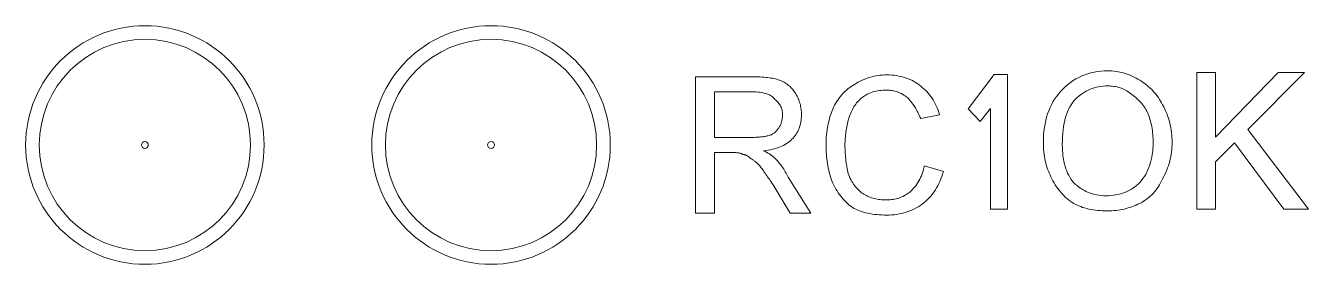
# Model space of a CAD drawing. Extents: x -194 to 239, y -574 to -265.
# Drawn here: x -103.5 to -97.55, y -316.75 to -315.65 of the extents above; entities that cross this region are included whole.
import ezdxf

# ---------------------------------------------------------------- set-up
doc = ezdxf.new("R2010")
doc.units = 0
doc.header["$LTSCALE"] = 0.5
doc.layers.get('0').update_dxf_attribs({"linetype": 'CONTINUOUS'})
doc.layers.add('TANGENT EDGES', color=7, linetype='CONTINUOUS', lineweight=0)
doc.layers.add('VISIBLE', color=7, linetype='CONTINUOUS', lineweight=0)

msp = doc.modelspace()

# ---------------------------------------------------------------- linework, layer by layer
at = {"lineweight": 5}
msp.add_line((-99.06968, -316.09093), (-99.12568, -316.03194), dxfattribs=at)
at = {"layer": 'TANGENT EDGES', "color": 7, "lineweight": 5}
for centre in [(-102.94677, -316.19915), (-101.34021, -316.19915)]:
    msp.add_circle(centre, 0.01581, dxfattribs=at)
at = {"layer": 'VISIBLE', "color": 7, "lineweight": 5}
for p, q in [((-100.39146, -316.5154), (-100.39146, -315.8829)), ((-100.39146, -315.8829), (-100.11913, -315.8829)), ((-100.11913, -315.8829), (-100.10939, -315.88297)), ((-100.10939, -315.88297), (-100.09991, -315.88317)), ((-100.09991, -315.88317), (-100.09072, -315.88352)), ((-100.09072, -315.88352), (-100.0818, -315.884)), ((-100.0818, -315.884), (-100.07315, -315.88462)), ((-100.07315, -315.88462), (-100.06478, -315.88537)), ((-99.59036, -315.88801), (-99.58106, -315.8851)), ((-99.58106, -315.8851), (-99.5717, -315.88252)), ((-99.5717, -315.88252), (-99.56226, -315.88029)), ((-99.56226, -315.88029), (-99.55275, -315.8784)), ((-99.55275, -315.8784), (-99.54318, -315.87686)), ((-99.54318, -315.87686), (-99.53354, -315.87566)), ((-99.53354, -315.87566), (-99.52383, -315.8748)), ((-99.52383, -315.8748), (-99.51405, -315.87429)), ((-99.51405, -315.87429), (-99.5042, -315.87412)), ((-99.5042, -315.87412), (-99.49226, -315.87432)), ((-99.49226, -315.87432), (-99.48059, -315.87494)), ((-99.48059, -315.87494), (-99.4692, -315.87597)), ((-99.4692, -315.87597), (-99.45808, -315.87741)), ((-99.45808, -315.87741), (-99.44723, -315.87926)), ((-99.44723, -315.87926), (-99.43667, -315.88153)), ((-99.43667, -315.88153), (-99.42637, -315.8842)), ((-99.42637, -315.8842), (-99.41635, -315.88729)), ((-99.12568, -316.03194), (-99.00512, -315.87239)), ((-99.00512, -315.87239), (-98.94363, -315.87239)), ((-98.94363, -315.87239), (-98.94363, -316.2677)), ((-98.94363, -315.87239), (-98.94363, -316.49611)), ((-98.61238, -315.88539), (-98.59883, -315.87898)), ((-98.59883, -315.87898), (-98.58493, -315.87331)), ((-98.58493, -315.87331), (-98.57069, -315.86841)), ((-98.57069, -315.86841), (-98.55611, -315.86425)), ((-98.55611, -315.86425), (-98.54118, -315.86086)), ((-98.54118, -315.86086), (-98.52591, -315.85821)), ((-98.52591, -315.85821), (-98.5103, -315.85633)), ((-98.5103, -315.85633), (-98.49434, -315.85519)), ((-98.49434, -315.85519), (-98.47804, -315.85482)), ((-98.47804, -315.85482), (-98.46819, -315.85499)), ((-98.46819, -315.85499), (-98.45841, -315.8555)), ((-98.45841, -315.8555), (-98.4487, -315.85636)), ((-98.4487, -315.85636), (-98.43906, -315.85756)), ((-98.43906, -315.85756), (-98.42948, -315.85911)), ((-98.42948, -315.85911), (-98.41998, -315.86099)), ((-98.41998, -315.86099), (-98.41054, -315.86322)), ((-98.41054, -315.86322), (-98.40117, -315.8658)), ((-98.40117, -315.8658), (-98.39187, -315.86872)), ((-98.39187, -315.86872), (-98.38264, -315.87198)), ((-98.38264, -315.87198), (-98.37348, -315.87558)), ((-98.37348, -315.87558), (-98.36439, -315.87952)), ((-98.36439, -315.87952), (-98.35536, -315.88381)), ((-98.35536, -315.88381), (-98.3464, -315.88845)), ((-98.06516, -315.8636), (-97.97731, -315.8636)), ((-98.06516, -316.49611), (-98.06516, -315.8636)), ((-97.97731, -315.8636), (-97.97731, -316.16228)), ((-97.97731, -316.16228), (-97.68741, -315.8636)), ((-97.56442, -315.8636), (-97.82797, -316.12715)), ((-97.68741, -315.8636), (-97.56442, -315.8636)), ((-100.06478, -315.88537), (-100.05668, -315.88626)), ((-100.05668, -315.88626), (-100.04885, -315.88729)), ((-100.04885, -315.88729), (-100.0413, -315.88846)), ((-100.0413, -315.88846), (-100.03403, -315.88976)), ((-100.03403, -315.88976), (-100.02703, -315.8912)), ((-100.02703, -315.8912), (-100.0203, -315.89278)), ((-100.0203, -315.89278), (-100.01385, -315.8945)), ((-100.01385, -315.8945), (-100.00767, -315.89635)), ((-100.00767, -315.89635), (-100.00177, -315.89834)), ((-100.00177, -315.89834), (-99.99614, -315.90047)), ((-99.99614, -315.90047), (-99.99072, -315.90277)), ((-99.99072, -315.90277), (-99.98544, -315.90527)), ((-99.98544, -315.90527), (-99.98029, -315.90798)), ((-99.98029, -315.90798), (-99.97528, -315.9109)), ((-99.97528, -315.9109), (-99.97041, -315.91402)), ((-99.97041, -315.91402), (-99.96567, -315.91735)), ((-99.96567, -315.91735), (-99.96107, -315.92089)), ((-99.96107, -315.92089), (-99.95661, -315.92463)), ((-99.95661, -315.92463), (-99.95229, -315.92857)), ((-99.95229, -315.92857), (-99.9481, -315.93273)), ((-99.9481, -315.93273), (-99.94405, -315.93708)), ((-99.94405, -315.93708), (-99.94014, -315.94165)), ((-99.94014, -315.94165), (-99.93637, -315.94642)), ((-99.69595, -315.94933), (-99.6894, -315.94343)), ((-99.6894, -315.94343), (-99.68264, -315.9378)), ((-99.68264, -315.9378), (-99.67567, -315.93245)), ((-99.67567, -315.93245), (-99.6685, -315.92737)), ((-99.6685, -315.92737), (-99.66112, -315.92257)), ((-99.66112, -315.92257), (-99.65354, -315.91804)), ((-99.65354, -315.91804), (-99.64472, -315.91272)), ((-99.64472, -315.91272), (-99.63583, -315.90774)), ((-99.63583, -315.90774), (-99.62688, -315.90311)), ((-99.62688, -315.90311), (-99.61785, -315.89882)), ((-99.61785, -315.89882), (-99.60876, -315.89488)), ((-99.60876, -315.89488), (-99.5996, -315.89127)), ((-99.5996, -315.89127), (-99.59036, -315.88801)), ((-99.51288, -315.94453), (-99.52136, -315.94494)), ((-99.5042, -315.94439), (-99.51288, -315.94453)), ((-99.49764, -315.94453), (-99.5042, -315.94439)), ((-99.49116, -315.94494), (-99.49764, -315.94453)), ((-99.41635, -315.88729), (-99.4066, -315.89079)), ((-99.4066, -315.89079), (-99.39713, -315.8947)), ((-99.39713, -315.8947), (-99.38794, -315.89903)), ((-99.38794, -315.89903), (-99.37902, -315.90376)), ((-99.37902, -315.90376), (-99.37037, -315.90891)), ((-99.37037, -315.90891), (-99.36199, -315.91447)), ((-99.36199, -315.91447), (-99.3539, -315.92044)), ((-99.3539, -315.92044), (-99.34607, -315.92682)), ((-99.34607, -315.92682), (-99.33852, -315.93249)), ((-99.33852, -315.93249), (-99.33125, -315.93849)), ((-99.33125, -315.93849), (-99.32425, -315.94484)), ((-98.69766, -315.95145), (-98.68651, -315.93975)), ((-98.68651, -315.93975), (-98.67501, -315.9288)), ((-98.67501, -315.9288), (-98.66317, -315.91861)), ((-98.66317, -315.91861), (-98.65099, -315.90917)), ((-98.65099, -315.90917), (-98.63846, -315.90049)), ((-98.63846, -315.90049), (-98.6256, -315.89256)), ((-98.6256, -315.89256), (-98.61238, -315.88539)), ((-98.56853, -315.94455), (-98.57755, -315.94912)), ((-98.5593, -315.94047), (-98.56853, -315.94455)), ((-98.54986, -315.93687), (-98.5593, -315.94047)), ((-98.54022, -315.93374), (-98.54986, -315.93687)), ((-98.53037, -315.9311), (-98.54022, -315.93374)), ((-98.52032, -315.92894), (-98.53037, -315.9311)), ((-98.51006, -315.92726), (-98.52032, -315.92894)), ((-98.49959, -315.92606), (-98.51006, -315.92726)), ((-98.48892, -315.92534), (-98.49959, -315.92606)), ((-98.47804, -315.9251), (-98.48892, -315.92534)), ((-98.47042, -315.92523), (-98.47804, -315.9251)), ((-98.46294, -315.92564), (-98.47042, -315.92523)), ((-98.4556, -315.92633), (-98.46294, -315.92564)), ((-98.44839, -315.92729), (-98.4556, -315.92633)), ((-98.44132, -315.92853), (-98.44839, -315.92729)), ((-98.43439, -315.93004), (-98.44132, -315.92853)), ((-98.4276, -315.93182), (-98.43439, -315.93004)), ((-98.42094, -315.93388), (-98.4276, -315.93182)), ((-98.41442, -315.93621), (-98.42094, -315.93388)), ((-98.40804, -315.93882), (-98.41442, -315.93621)), ((-98.40179, -315.9417), (-98.40804, -315.93882)), ((-98.39568, -315.94486), (-98.40179, -315.9417)), ((-98.3464, -315.88845), (-98.33752, -315.89342)), ((-98.33752, -315.89342), (-98.3287, -315.89874)), ((-98.3287, -315.89874), (-98.32005, -315.90433)), ((-98.32005, -315.90433), (-98.31168, -315.91013)), ((-98.31168, -315.91013), (-98.30358, -315.91614)), ((-98.30358, -315.91614), (-98.29576, -315.92235)), ((-98.29576, -315.92235), (-98.28821, -315.92877)), ((-98.28821, -315.92877), (-98.28093, -315.93539)), ((-98.28093, -315.93539), (-98.27393, -315.94222)), ((-98.27393, -315.94222), (-98.2672, -315.94925)), ((-100.11913, -315.95318), (-100.30361, -315.95318)), ((-100.30361, -315.95318), (-100.30361, -316.16401)), ((-100.11052, -315.95332), (-100.11913, -315.95318)), ((-100.10225, -315.95373), (-100.11052, -315.95332)), ((-100.09432, -315.95441), (-100.10225, -315.95373)), ((-100.08674, -315.95537), (-100.09432, -315.95441)), ((-100.0795, -315.95661), (-100.08674, -315.95537)), ((-100.0726, -315.95812), (-100.0795, -315.95661)), ((-100.06605, -315.9599), (-100.0726, -315.95812)), ((-100.05983, -315.96196), (-100.06605, -315.9599)), ((-100.05397, -315.9643), (-100.05983, -315.96196)), ((-100.04844, -315.9669), (-100.05397, -315.9643)), ((-100.04326, -315.96979), (-100.04844, -315.9669)), ((-100.03842, -315.97294), (-100.04326, -315.96979)), ((-100.03393, -315.97638), (-100.03842, -315.97294)), ((-100.02977, -315.98008), (-100.03393, -315.97638)), ((-100.02597, -315.98406), (-100.02977, -315.98008)), ((-100.0225, -315.98832), (-100.02597, -315.98406)), ((-100.01824, -315.99168), (-100.0225, -315.98832)), ((-100.01426, -315.99518), (-100.01824, -315.99168)), ((-100.01056, -315.99882), (-100.01426, -315.99518)), ((-100.00713, -316.00259), (-100.01056, -315.99882)), ((-100.00397, -316.0065), (-100.00713, -316.00259)), ((-99.93637, -315.94642), (-99.93273, -315.95139)), ((-99.93273, -315.95139), (-99.92923, -315.95658)), ((-99.92923, -315.95658), (-99.92587, -315.96196)), ((-99.92587, -315.96196), (-99.92268, -315.96749)), ((-99.92268, -315.96749), (-99.91969, -315.97308)), ((-99.91969, -315.97308), (-99.91691, -315.97874)), ((-99.91691, -315.97874), (-99.91434, -315.98447)), ((-99.91434, -315.98447), (-99.91197, -315.99027)), ((-99.91197, -315.99027), (-99.90981, -315.99614)), ((-99.90981, -315.99614), (-99.90785, -316.00208)), ((-99.90785, -316.00208), (-99.9061, -316.00808)), ((-99.74097, -316.00644), (-99.73607, -315.99834)), ((-99.73607, -315.99834), (-99.73095, -315.99051)), ((-99.73095, -315.99051), (-99.72564, -315.98296)), ((-99.72564, -315.98296), (-99.72011, -315.97569)), ((-99.72011, -315.97569), (-99.71438, -315.96869)), ((-99.71438, -315.96869), (-99.70844, -315.96196)), ((-99.70844, -315.96196), (-99.7023, -315.95551)), ((-99.7023, -315.95551), (-99.69595, -315.94933)), ((-99.64328, -316.00407), (-99.64764, -316.00959)), ((-99.63871, -315.99875), (-99.64328, -316.00407)), ((-99.63394, -315.99364), (-99.63871, -315.99875)), ((-99.62897, -315.98873), (-99.63394, -315.99364)), ((-99.62379, -315.98403), (-99.62897, -315.98873)), ((-99.6184, -315.97953), (-99.62379, -315.98403)), ((-99.61281, -315.97528), (-99.6184, -315.97953)), ((-99.60701, -315.9713), (-99.61281, -315.97528)), ((-99.601, -315.96759), (-99.60701, -315.9713)), ((-99.59479, -315.96416), (-99.601, -315.96759)), ((-99.58837, -315.961), (-99.59479, -315.96416)), ((-99.58175, -315.95812), (-99.58837, -315.961)), ((-99.57492, -315.95551), (-99.58175, -315.95812)), ((-99.56789, -315.95318), (-99.57492, -315.95551)), ((-99.56065, -315.95112), (-99.56789, -315.95318)), ((-99.5532, -315.94933), (-99.56065, -315.95112)), ((-99.54555, -315.94783), (-99.5532, -315.94933)), ((-99.53769, -315.94659), (-99.54555, -315.94783)), ((-99.52963, -315.94563), (-99.53769, -315.94659)), ((-99.52136, -315.94494), (-99.52963, -315.94563)), ((-99.48474, -315.94563), (-99.49116, -315.94494)), ((-99.47839, -315.94659), (-99.48474, -315.94563)), ((-99.47211, -315.94783), (-99.47839, -315.94659)), ((-99.4659, -315.94933), (-99.47211, -315.94783)), ((-99.45976, -315.95112), (-99.4659, -315.94933)), ((-99.45369, -315.95318), (-99.45976, -315.95112)), ((-99.44768, -315.95551), (-99.45369, -315.95318)), ((-99.44174, -315.95812), (-99.44768, -315.95551)), ((-99.43588, -315.961), (-99.44174, -315.95812)), ((-99.43008, -315.96416), (-99.43588, -315.961)), ((-99.42435, -315.96759), (-99.43008, -315.96416)), ((-99.41868, -315.9713), (-99.42435, -315.96759)), ((-99.41309, -315.97528), (-99.41868, -315.9713)), ((-99.40757, -315.97953), (-99.41309, -315.97528)), ((-99.40321, -315.98403), (-99.40757, -315.97953)), ((-99.39892, -315.98873), (-99.40321, -315.98403)), ((-99.3947, -315.99364), (-99.39892, -315.98873)), ((-99.39055, -315.99875), (-99.3947, -315.99364)), ((-99.38646, -316.00407), (-99.39055, -315.99875)), ((-99.38245, -316.00959), (-99.38646, -316.00407)), ((-99.32425, -315.94484), (-99.31752, -315.95153)), ((-99.31752, -315.95153), (-99.31107, -315.95857)), ((-99.31107, -315.95857), (-99.30489, -315.96594)), ((-99.30489, -315.96594), (-99.29899, -315.97366)), ((-99.29899, -315.97366), (-99.29336, -315.98173)), ((-99.29336, -315.98173), (-99.28801, -315.99014)), ((-99.28801, -315.99014), (-99.28293, -315.99889)), ((-99.28293, -315.99889), (-99.27813, -316.00798)), ((-98.73935, -316.01236), (-98.73225, -315.99922)), ((-98.73225, -315.99922), (-98.72453, -315.98655)), ((-98.72453, -315.98655), (-98.71619, -315.97437)), ((-98.71619, -315.97437), (-98.70723, -315.96267)), ((-98.70723, -315.96267), (-98.69766, -315.95145)), ((-98.64179, -316.00333), (-98.64828, -316.01274)), ((-98.63483, -315.99462), (-98.64179, -316.00333)), ((-98.62738, -315.98659), (-98.63483, -315.99462)), ((-98.61959, -315.97914), (-98.62738, -315.98659)), ((-98.61159, -315.97218), (-98.61959, -315.97914)), ((-98.60339, -315.96569), (-98.61159, -315.97218)), ((-98.59499, -315.95969), (-98.60339, -315.96569)), ((-98.58637, -315.95416), (-98.59499, -315.95969)), ((-98.57755, -315.94912), (-98.58637, -315.95416)), ((-98.38971, -315.94829), (-98.39568, -315.94486)), ((-98.38388, -315.952), (-98.38971, -315.94829)), ((-98.37818, -315.95598), (-98.38388, -315.952)), ((-98.37262, -315.96023), (-98.37818, -315.95598)), ((-98.36614, -315.9647), (-98.37262, -315.96023)), ((-98.35986, -315.96929), (-98.36614, -315.9647)), ((-98.35378, -315.97403), (-98.35986, -315.96929)), ((-98.34791, -315.9789), (-98.35378, -315.97403)), ((-98.34225, -315.98391), (-98.34791, -315.9789)), ((-98.3368, -315.98906), (-98.34225, -315.98391)), ((-98.33155, -315.99434), (-98.3368, -315.98906)), ((-98.3265, -315.99977), (-98.33155, -315.99434)), ((-98.32166, -316.00533), (-98.3265, -315.99977)), ((-98.2672, -315.94925), (-98.26075, -315.95649)), ((-98.26075, -315.95649), (-98.25458, -315.96394)), ((-98.25458, -315.96394), (-98.24867, -315.97159)), ((-98.24867, -315.97159), (-98.24305, -315.97945)), ((-98.24305, -315.97945), (-98.23769, -315.98752)), ((-98.23769, -315.98752), (-98.23261, -315.99579)), ((-98.23261, -315.99579), (-98.22781, -316.00426)), ((-100.00109, -316.01055), (-100.00397, -316.0065)), ((-99.99848, -316.01474), (-100.00109, -316.01055)), ((-99.99614, -316.01906), (-99.99848, -316.01474)), ((-99.99409, -316.02353), (-99.99614, -316.01906)), ((-99.9923, -316.02812), (-99.99409, -316.02353)), ((-99.99079, -316.03286), (-99.9923, -316.02812)), ((-99.98956, -316.03773), (-99.99079, -316.03286)), ((-99.9886, -316.04274), (-99.98956, -316.03773)), ((-99.98791, -316.04789), (-99.9886, -316.04274)), ((-99.9875, -316.05317), (-99.98791, -316.04789)), ((-99.98763, -316.06724), (-99.98743, -316.06295)), ((-99.98736, -316.0586), (-99.9875, -316.05317)), ((-99.98743, -316.06295), (-99.98736, -316.0586)), ((-99.9061, -316.00808), (-99.90456, -316.01416)), ((-99.90456, -316.01416), (-99.90322, -316.0203)), ((-99.90322, -316.0203), (-99.90209, -316.02651)), ((-99.90209, -316.02651), (-99.90116, -316.03279)), ((-99.90116, -316.03279), (-99.90044, -316.03914)), ((-99.90044, -316.03914), (-99.89992, -316.04556)), ((-99.89992, -316.04556), (-99.89962, -316.05204)), ((-99.89951, -316.0586), (-99.89968, -316.06728)), ((-99.89962, -316.05204), (-99.89951, -316.0586)), ((-99.76554, -316.06409), (-99.76211, -316.05372)), ((-99.76211, -316.05372), (-99.75841, -316.0435)), ((-99.75841, -316.0435), (-99.75443, -316.03341)), ((-99.75443, -316.03341), (-99.75017, -316.02346)), ((-99.75017, -316.02346), (-99.74568, -316.01481)), ((-99.74568, -316.01481), (-99.74097, -316.00644)), ((-99.67509, -316.0612), (-99.67759, -316.06858)), ((-99.67238, -316.05403), (-99.67509, -316.0612)), ((-99.66946, -316.04707), (-99.67238, -316.05403)), ((-99.66634, -316.04031), (-99.66946, -316.04707)), ((-99.66301, -316.03375), (-99.66634, -316.04031)), ((-99.65948, -316.0274), (-99.66301, -316.03375)), ((-99.65574, -316.02126), (-99.65948, -316.0274)), ((-99.65179, -316.01532), (-99.65574, -316.02126)), ((-99.64764, -316.00959), (-99.65179, -316.01532)), ((-99.3785, -316.01532), (-99.38245, -316.00959)), ((-99.37462, -316.02126), (-99.3785, -316.01532)), ((-99.37081, -316.0274), (-99.37462, -316.02126)), ((-99.36707, -316.03375), (-99.37081, -316.0274)), ((-99.3634, -316.04031), (-99.36707, -316.03375)), ((-99.3598, -316.04707), (-99.3634, -316.04031)), ((-99.35626, -316.05403), (-99.3598, -316.04707)), ((-99.3528, -316.0612), (-99.35626, -316.05403)), ((-99.3494, -316.06858), (-99.3528, -316.0612)), ((-99.25822, -316.0586), (-99.34607, -316.07617)), ((-99.27813, -316.00798), (-99.2736, -316.01742)), ((-99.2736, -316.01742), (-99.26934, -316.0272)), ((-99.26934, -316.0272), (-99.26536, -316.03732)), ((-99.26536, -316.03732), (-99.26166, -316.04779)), ((-99.26166, -316.04779), (-99.25822, -316.0586)), ((-99.02269, -316.03051), (-99.06968, -316.09093)), ((-99.02269, -316.49611), (-99.02269, -316.03051)), ((-99.02269, -316.2677), (-99.02269, -316.03051)), ((-98.76159, -316.06974), (-98.75696, -316.05467)), ((-98.75696, -316.05467), (-98.75171, -316.04009)), ((-98.75171, -316.04009), (-98.74584, -316.02598)), ((-98.74584, -316.02598), (-98.73935, -316.01236)), ((-98.66942, -316.05721), (-98.6735, -316.07004)), ((-98.66485, -316.04506), (-98.66942, -316.05721)), ((-98.65981, -316.0336), (-98.66485, -316.04506)), ((-98.65428, -316.02283), (-98.65981, -316.0336)), ((-98.64828, -316.01274), (-98.65428, -316.02283)), ((-98.31703, -316.01102), (-98.32166, -316.00533)), ((-98.3126, -316.01686), (-98.31703, -316.01102)), ((-98.30838, -316.02283), (-98.3126, -316.01686)), ((-98.30437, -316.02893), (-98.30838, -316.02283)), ((-98.30056, -316.03518), (-98.30437, -316.02893)), ((-98.29696, -316.04156), (-98.30056, -316.03518)), ((-98.29356, -316.04808), (-98.29696, -316.04156)), ((-98.29037, -316.05584), (-98.29356, -316.04808)), ((-98.28738, -316.06373), (-98.29037, -316.05584)), ((-98.2846, -316.07176), (-98.28738, -316.06373)), ((-98.22781, -316.00426), (-98.22328, -316.01294)), ((-98.22328, -316.01294), (-98.21796, -316.02289)), ((-98.21796, -316.02289), (-98.21299, -316.03298)), ((-98.21299, -316.03298), (-98.20835, -316.04321)), ((-98.20835, -316.04321), (-98.20406, -316.05357)), ((-98.20406, -316.05357), (-98.20012, -316.06407)), ((-100.00946, -316.1264), (-100.00716, -316.12331)), ((-100.00716, -316.12331), (-100.00493, -316.12009)), ((-100.00493, -316.12009), (-100.0028, -316.11676)), ((-100.0028, -316.11676), (-100.00081, -316.11336)), ((-100.00081, -316.11336), (-99.99896, -316.1099)), ((-99.99896, -316.1099), (-99.99724, -316.10636)), ((-99.99724, -316.10636), (-99.99566, -316.10276)), ((-99.99566, -316.10276), (-99.99422, -316.09909)), ((-99.99422, -316.09909), (-99.99292, -316.09535)), ((-99.99292, -316.09535), (-99.99175, -316.09154)), ((-99.99175, -316.09154), (-99.99072, -316.08766)), ((-99.99072, -316.08766), (-99.98983, -316.08371)), ((-99.98983, -316.08371), (-99.98908, -316.0797)), ((-99.98908, -316.0797), (-99.98846, -316.07562)), ((-99.98846, -316.07562), (-99.98798, -316.07146)), ((-99.98798, -316.07146), (-99.98763, -316.06724)), ((-99.91049, -316.12229), (-99.91341, -316.12932)), ((-99.90792, -316.11504), (-99.91049, -316.12229)), ((-99.90569, -316.1076), (-99.90792, -316.11504)), ((-99.9038, -316.09995), (-99.90569, -316.1076)), ((-99.90226, -316.09209), (-99.9038, -316.09995)), ((-99.90106, -316.08402), (-99.90226, -316.09209)), ((-99.9002, -316.07575), (-99.90106, -316.08402)), ((-99.89968, -316.06728), (-99.9002, -316.07575)), ((-99.78037, -316.12915), (-99.77858, -316.11796)), ((-99.77858, -316.11796), (-99.77653, -316.10691)), ((-99.77653, -316.10691), (-99.77419, -316.096)), ((-99.77419, -316.096), (-99.77158, -316.08522)), ((-99.77158, -316.08522), (-99.7687, -316.07459)), ((-99.7687, -316.07459), (-99.76554, -316.06409)), ((-99.6906, -316.12229), (-99.6919, -316.12997)), ((-99.68916, -316.1146), (-99.6906, -316.12229)), ((-99.68758, -316.10691), (-99.68916, -316.1146)), ((-99.68586, -316.09923), (-99.68758, -316.10691)), ((-99.68401, -316.09154), (-99.68586, -316.09923)), ((-99.68202, -316.08385), (-99.68401, -316.09154)), ((-99.67989, -316.07617), (-99.68202, -316.08385)), ((-99.67759, -316.06858), (-99.67989, -316.07617)), ((-99.34607, -316.07617), (-99.3494, -316.06858)), ((-98.77394, -316.1348), (-98.77178, -316.11781)), ((-98.77178, -316.11781), (-98.769, -316.10131)), ((-98.769, -316.10131), (-98.7656, -316.08528)), ((-98.7656, -316.08528), (-98.76159, -316.06974)), ((-98.68287, -316.11266), (-98.68503, -316.12824)), ((-98.68023, -316.09777), (-98.68287, -316.11266)), ((-98.6771, -316.08356), (-98.68023, -316.09777)), ((-98.6735, -316.07004), (-98.6771, -316.08356)), ((-98.28203, -316.07993), (-98.2846, -316.07176)), ((-98.27966, -316.08823), (-98.28203, -316.07993)), ((-98.2775, -316.09667), (-98.27966, -316.08823)), ((-98.27554, -316.10525), (-98.2775, -316.09667)), ((-98.27379, -316.11397), (-98.27554, -316.10525)), ((-98.27225, -316.12282), (-98.27379, -316.11397)), ((-98.27091, -316.13181), (-98.27225, -316.12282)), ((-98.20012, -316.06407), (-98.19651, -316.07471)), ((-98.19651, -316.07471), (-98.19325, -316.08549)), ((-98.19325, -316.08549), (-98.19034, -316.0964)), ((-98.19034, -316.0964), (-98.18776, -316.10745)), ((-98.18776, -316.10745), (-98.18553, -316.11863)), ((-98.18553, -316.11863), (-98.18365, -316.12996)), ((-100.30361, -316.16401), (-100.1367, -316.16401)), ((-100.1367, -316.16401), (-100.13018, -316.16398)), ((-100.13018, -316.16398), (-100.1238, -316.16388)), ((-100.1238, -316.16388), (-100.11755, -316.1637)), ((-100.11755, -316.1637), (-100.11144, -316.16346)), ((-100.11144, -316.16346), (-100.10547, -316.16315)), ((-100.10547, -316.16315), (-100.09964, -316.16278)), ((-100.09964, -316.16278), (-100.09394, -316.16233)), ((-100.09394, -316.16233), (-100.08838, -316.16182)), ((-100.08838, -316.16182), (-100.08296, -316.16123)), ((-100.08296, -316.16123), (-100.07768, -316.16058)), ((-100.07768, -316.16058), (-100.07253, -316.15986)), ((-100.07253, -316.15986), (-100.06752, -316.15907)), ((-100.06752, -316.15907), (-100.06265, -316.15821)), ((-100.06265, -316.15821), (-100.05791, -316.15729)), ((-100.05791, -316.15729), (-100.05331, -316.15629)), ((-100.05331, -316.15629), (-100.04885, -316.15523)), ((-100.04885, -316.15523), (-100.04559, -316.15406)), ((-100.04559, -316.15406), (-100.0424, -316.15276)), ((-100.0424, -316.15276), (-100.03928, -316.15132)), ((-100.03928, -316.15132), (-100.03623, -316.14974)), ((-100.03623, -316.14974), (-100.03324, -316.14802)), ((-100.03324, -316.14802), (-100.03032, -316.14617)), ((-100.03032, -316.14617), (-100.02747, -316.14418)), ((-100.02747, -316.14418), (-100.0247, -316.14205)), ((-100.0247, -316.14205), (-100.02198, -316.13979)), ((-100.02198, -316.13979), (-100.01934, -316.13738)), ((-100.01934, -316.13738), (-100.01677, -316.13484)), ((-100.01677, -316.13484), (-100.01426, -316.13217)), ((-100.01426, -316.13217), (-100.01183, -316.12935)), ((-100.01183, -316.12935), (-100.00946, -316.1264)), ((-99.9491, -316.17815), (-99.9551, -316.18323)), ((-99.94344, -316.1728), (-99.9491, -316.17815)), ((-99.93812, -316.1672), (-99.94344, -316.1728)), ((-99.93314, -316.1614), (-99.93812, -316.1672)), ((-99.92851, -316.1554), (-99.93314, -316.1614)), ((-99.92422, -316.14919), (-99.92851, -316.1554)), ((-99.92027, -316.14277), (-99.92422, -316.14919)), ((-99.91667, -316.13615), (-99.92027, -316.14277)), ((-99.91341, -316.12932), (-99.91667, -316.13615)), ((-99.78517, -316.18714), (-99.78476, -316.17527)), ((-99.78476, -316.17527), (-99.78408, -316.16353)), ((-99.78408, -316.16353), (-99.78311, -316.15193)), ((-99.78311, -316.15193), (-99.78188, -316.14047)), ((-99.78188, -316.14047), (-99.78037, -316.12915)), ((-99.69685, -316.17609), (-99.69719, -316.18378)), ((-99.69636, -316.16841), (-99.69685, -316.17609)), ((-99.69575, -316.16072), (-99.69636, -316.16841)), ((-99.69499, -316.15303), (-99.69575, -316.16072)), ((-99.6941, -316.14535), (-99.69499, -316.15303)), ((-99.69307, -316.13766), (-99.6941, -316.14535)), ((-99.6919, -316.12997), (-99.69307, -316.13766)), ((-98.77672, -316.18864), (-98.77641, -316.17021)), ((-98.77641, -316.17021), (-98.77549, -316.15226)), ((-98.77549, -316.15226), (-98.77394, -316.1348)), ((-98.68863, -316.1791), (-98.68887, -316.19742)), ((-98.68791, -316.16146), (-98.68863, -316.1791)), ((-98.68671, -316.14451), (-98.68791, -316.16146)), ((-98.68503, -316.12824), (-98.68671, -316.14451)), ((-98.26978, -316.14094), (-98.27091, -316.13181)), ((-98.26885, -316.15021), (-98.26978, -316.14094)), ((-98.26813, -316.15961), (-98.26885, -316.15021)), ((-98.26762, -316.16915), (-98.26813, -316.15961)), ((-98.26731, -316.17882), (-98.26762, -316.16915)), ((-98.2672, -316.18864), (-98.26731, -316.17882)), ((-98.18365, -316.12996), (-98.1821, -316.14142)), ((-98.1821, -316.14142), (-98.1809, -316.15302)), ((-98.1809, -316.15302), (-98.18004, -316.16475)), ((-98.18004, -316.16475), (-98.17953, -316.17663)), ((-98.17953, -316.17663), (-98.17936, -316.18864)), ((-97.82797, -316.12715), (-97.54685, -316.49611)), ((-100.30361, -316.23429), (-100.30361, -316.5154)), ((-100.21576, -316.23429), (-100.30361, -316.23429)), ((-100.21147, -316.23433), (-100.21576, -316.23429)), ((-100.20739, -316.23443), (-100.21147, -316.23433)), ((-100.20351, -316.2346), (-100.20739, -316.23443)), ((-100.19984, -316.23484), (-100.20351, -316.2346)), ((-100.19638, -316.23515), (-100.19984, -316.23484)), ((-100.19312, -316.23553), (-100.19638, -316.23515)), ((-100.19006, -316.23597), (-100.19312, -316.23553)), ((-100.18721, -316.23649), (-100.19006, -316.23597)), ((-100.18457, -316.23707), (-100.18721, -316.23649)), ((-100.18213, -316.23772), (-100.18457, -316.23707)), ((-100.1799, -316.23844), (-100.18213, -316.23772)), ((-100.17788, -316.23923), (-100.1799, -316.23844)), ((-100.17606, -316.24009), (-100.17788, -316.23923)), ((-100.17445, -316.24102), (-100.17606, -316.24009)), ((-100.17304, -316.24201), (-100.17445, -316.24102)), ((-100.17184, -316.24308), (-100.17304, -316.24201)), ((-100.0644, -316.22427), (-100.07521, -316.22551)), ((-100.07521, -316.22551), (-100.07088, -316.2277)), ((-100.07088, -316.2277), (-100.0667, -316.2299)), ((-100.0667, -316.2299), (-100.06265, -316.23209)), ((-100.05393, -316.22276), (-100.0644, -316.22427)), ((-100.06265, -316.23209), (-100.05874, -316.23429)), ((-100.05874, -316.23429), (-100.05496, -316.23649)), ((-100.05496, -316.23649), (-100.05132, -316.23868)), ((-100.04381, -316.22098), (-100.05393, -316.22276)), ((-100.05132, -316.23868), (-100.04782, -316.24088)), ((-100.04782, -316.24088), (-100.04446, -316.24308)), ((-100.03403, -316.21892), (-100.04381, -316.22098)), ((-100.02459, -316.21658), (-100.03403, -316.21892)), ((-100.0155, -316.21398), (-100.02459, -316.21658)), ((-100.00675, -316.21109), (-100.0155, -316.21398)), ((-99.99834, -316.20794), (-100.00675, -316.21109)), ((-99.99028, -316.2045), (-99.99834, -316.20794)), ((-99.98256, -316.2008), (-99.99028, -316.2045)), ((-99.97518, -316.19682), (-99.98256, -316.2008)), ((-99.96814, -316.19256), (-99.97518, -316.19682)), ((-99.96145, -316.18803), (-99.96814, -316.19256)), ((-99.9551, -316.18323), (-99.96145, -316.18803)), ((-99.78531, -316.19915), (-99.78517, -316.18714)), ((-99.78521, -316.2101), (-99.78531, -316.19915)), ((-99.7849, -316.22098), (-99.78521, -316.2101)), ((-99.78438, -316.23179), (-99.7849, -316.22098)), ((-99.78366, -316.24253), (-99.78438, -316.23179)), ((-99.69739, -316.19147), (-99.69746, -316.19915)), ((-99.69746, -316.19915), (-99.69739, -316.20897)), ((-99.69719, -316.18378), (-99.69739, -316.19147)), ((-99.69739, -316.20897), (-99.69719, -316.21864)), ((-99.69719, -316.21864), (-99.69685, -316.22818)), ((-99.69685, -316.22818), (-99.69636, -316.23759)), ((-99.69636, -316.23759), (-99.69575, -316.24685)), ((-98.77658, -316.19955), (-98.77672, -316.18864)), ((-98.77617, -316.21033), (-98.77658, -316.19955)), ((-98.77549, -316.22096), (-98.77617, -316.21033)), ((-98.77452, -316.23146), (-98.77549, -316.22096)), ((-98.77329, -316.24183), (-98.77452, -316.23146)), ((-98.77178, -316.25205), (-98.77329, -316.24183)), ((-98.68887, -316.19742), (-98.68867, -316.21149)), ((-98.68867, -316.21149), (-98.68805, -316.22515)), ((-98.68805, -316.22515), (-98.68702, -316.2384)), ((-98.68702, -316.2384), (-98.68558, -316.25123)), ((-98.27105, -316.24299), (-98.26937, -316.22992)), ((-98.26937, -316.22992), (-98.26817, -316.2165)), ((-98.26817, -316.2165), (-98.26744, -316.20274)), ((-98.26744, -316.20274), (-98.2672, -316.18864)), ((-98.1821, -316.23201), (-98.18365, -316.24269)), ((-98.1809, -316.22127), (-98.1821, -316.23201)), ((-98.18004, -316.21046), (-98.1809, -316.22127)), ((-98.17953, -316.19959), (-98.18004, -316.21046)), ((-98.17936, -316.18864), (-98.17953, -316.19959)), ((-97.88946, -316.18864), (-97.97731, -316.27649)), ((-97.66106, -316.49611), (-97.88946, -316.18864)), ((-100.16964, -316.24314), (-100.17184, -316.24308)), ((-100.16745, -316.24335), (-100.16964, -316.24314)), ((-100.16525, -316.24369), (-100.16745, -316.24335)), ((-100.16306, -316.24417), (-100.16525, -316.24369)), ((-100.16086, -316.24479), (-100.16306, -316.24417)), ((-100.15866, -316.24555), (-100.16086, -316.24479)), ((-100.15647, -316.24644), (-100.15866, -316.24555)), ((-100.15427, -316.24747), (-100.15647, -316.24644)), ((-100.15207, -316.24863), (-100.15427, -316.24747)), ((-100.14988, -316.24994), (-100.15207, -316.24863)), ((-100.14768, -316.25138), (-100.14988, -316.24994)), ((-100.14549, -316.25296), (-100.14768, -316.25138)), ((-100.14329, -316.25467), (-100.14549, -316.25296)), ((-100.14109, -316.25653), (-100.14329, -316.25467)), ((-100.1389, -316.25852), (-100.14109, -316.25653)), ((-100.1367, -316.26065), (-100.1389, -316.25852)), ((-100.13447, -316.26181), (-100.1367, -316.26065)), ((-100.13217, -316.26312), (-100.13447, -316.26181)), ((-100.1298, -316.26456), (-100.13217, -316.26312)), ((-100.12737, -316.26614), (-100.1298, -316.26456)), ((-100.12486, -316.26785), (-100.12737, -316.26614)), ((-100.12229, -316.2697), (-100.12486, -316.26785)), ((-100.11965, -316.27169), (-100.12229, -316.2697)), ((-100.11694, -316.27382), (-100.11965, -316.27169)), ((-100.11416, -316.27609), (-100.11694, -316.27382)), ((-100.11131, -316.27849), (-100.11416, -316.27609)), ((-100.10839, -316.28103), (-100.11131, -316.27849)), ((-100.10541, -316.28371), (-100.10839, -316.28103)), ((-100.10235, -316.28652), (-100.10541, -316.28371)), ((-100.09923, -316.28947), (-100.10235, -316.28652)), ((-100.09604, -316.29256), (-100.09923, -316.28947)), ((-100.09278, -316.29578), (-100.09604, -316.29256)), ((-100.08945, -316.30025), (-100.09278, -316.29578)), ((-100.08605, -316.30484), (-100.08945, -316.30025)), ((-100.04446, -316.24308), (-100.04124, -316.24527)), ((-100.04124, -316.24527), (-100.03815, -316.24747)), ((-100.03815, -316.24747), (-100.0352, -316.24966)), ((-100.0352, -316.24966), (-100.03238, -316.25186)), ((-100.03238, -316.25186), (-100.02971, -316.25406)), ((-100.02971, -316.25406), (-100.02717, -316.25625)), ((-100.02717, -316.25625), (-100.02476, -316.25845)), ((-100.02476, -316.25845), (-100.0225, -316.26065)), ((-100.0225, -316.26065), (-100.01814, -316.26511)), ((-100.01814, -316.26511), (-100.01385, -316.2697)), ((-100.01385, -316.2697), (-100.00963, -316.27444)), ((-100.00963, -316.27444), (-100.00548, -316.27931)), ((-100.00548, -316.27931), (-100.0014, -316.28432)), ((-100.0014, -316.28432), (-99.99738, -316.28947)), ((-99.99738, -316.28947), (-99.99343, -316.29475)), ((-99.99343, -316.29475), (-99.98956, -316.30018)), ((-99.98956, -316.30018), (-99.98575, -316.30574)), ((-99.78274, -316.2532), (-99.78366, -316.24253)), ((-99.7816, -316.2638), (-99.78274, -316.2532)), ((-99.78027, -316.27434), (-99.7816, -316.2638)), ((-99.77872, -316.2848), (-99.78027, -316.27434)), ((-99.77697, -316.2952), (-99.77872, -316.2848)), ((-99.77502, -316.30553), (-99.77697, -316.2952)), ((-99.69575, -316.24685), (-99.69499, -316.25598)), ((-99.69499, -316.25598), (-99.6941, -316.26497)), ((-99.6941, -316.26497), (-99.69307, -316.27382)), ((-99.69307, -316.27382), (-99.6919, -316.28254)), ((-99.6919, -316.28254), (-99.6906, -316.29112)), ((-99.6906, -316.29112), (-99.68916, -316.29956)), ((-99.68916, -316.29956), (-99.68758, -316.30786)), ((-99.33084, -316.30553), (-99.3285, -316.29578)), ((-99.3285, -316.29578), (-99.24066, -316.32214)), ((-98.77, -316.26214), (-98.77178, -316.25205)), ((-98.76794, -316.27209), (-98.77, -316.26214)), ((-98.7656, -316.28191), (-98.76794, -316.27209)), ((-98.76299, -316.29158), (-98.7656, -316.28191)), ((-98.76011, -316.30112), (-98.76299, -316.29158)), ((-98.75696, -316.31053), (-98.76011, -316.30112)), ((-98.68558, -316.25123), (-98.68373, -316.26365)), ((-98.68373, -316.26365), (-98.68146, -316.27566)), ((-98.68146, -316.27566), (-98.67878, -316.28726)), ((-98.67878, -316.28726), (-98.6757, -316.29845)), ((-98.6757, -316.29845), (-98.6722, -316.30922)), ((-98.28666, -316.30322), (-98.28258, -316.29186)), ((-98.28258, -316.29186), (-98.27897, -316.28016)), ((-98.27897, -316.28016), (-98.27585, -316.26811)), ((-98.27585, -316.26811), (-98.27321, -316.25573)), ((-98.27321, -316.25573), (-98.27105, -316.24299)), ((-98.19651, -316.29502), (-98.20012, -316.30528)), ((-98.19325, -316.28469), (-98.19651, -316.29502)), ((-98.19034, -316.27429), (-98.19325, -316.28469)), ((-98.18776, -316.26382), (-98.19034, -316.27429)), ((-98.18553, -316.25329), (-98.18776, -316.26382)), ((-98.18365, -316.24269), (-98.18553, -316.25329)), ((-97.97731, -316.27649), (-97.97731, -316.49611)), ((-100.08259, -316.30958), (-100.08605, -316.30484)), ((-100.07905, -316.31445), (-100.08259, -316.30958)), ((-100.07545, -316.31946), (-100.07905, -316.31445)), ((-100.07178, -316.32461), (-100.07545, -316.31946)), ((-100.06804, -316.32989), (-100.07178, -316.32461)), ((-100.06423, -316.33532), (-100.06804, -316.32989)), ((-100.06035, -316.34087), (-100.06423, -316.33532)), ((-100.0564, -316.34657), (-100.06035, -316.34087)), ((-100.05239, -316.3524), (-100.0564, -316.34657)), ((-100.0483, -316.35838), (-100.05239, -316.3524)), ((-100.04415, -316.36448), (-100.0483, -316.35838)), ((-99.98575, -316.30574), (-99.98201, -316.31143)), ((-99.98201, -316.31143), (-99.97834, -316.31727)), ((-99.97834, -316.31727), (-99.97473, -316.32324)), ((-99.97473, -316.32324), (-99.9712, -316.32934)), ((-99.9712, -316.32934), (-99.96773, -316.33559)), ((-99.96773, -316.33559), (-99.96433, -316.34197)), ((-99.96433, -316.34197), (-99.96101, -316.34849)), ((-99.96101, -316.34849), (-99.85559, -316.5154)), ((-99.77285, -316.31579), (-99.77502, -316.30553)), ((-99.77049, -316.32598), (-99.77285, -316.31579)), ((-99.76791, -316.3361), (-99.77049, -316.32598)), ((-99.76513, -316.34616), (-99.76791, -316.3361)), ((-99.76215, -316.35615), (-99.76513, -316.34616)), ((-99.75896, -316.36606), (-99.76215, -316.35615)), ((-99.68758, -316.30786), (-99.68586, -316.31603)), ((-99.68586, -316.31603), (-99.68401, -316.32406)), ((-99.68401, -316.32406), (-99.68202, -316.33195)), ((-99.68202, -316.33195), (-99.67989, -316.33971)), ((-99.67989, -316.33971), (-99.67653, -316.34726)), ((-99.67653, -316.34726), (-99.67303, -316.35453)), ((-99.67303, -316.35453), (-99.66939, -316.36153)), ((-99.35486, -316.36606), (-99.3506, -316.35824)), ((-99.3506, -316.35824), (-99.34662, -316.35014)), ((-99.34662, -316.35014), (-99.34292, -316.34177)), ((-99.34292, -316.34177), (-99.33948, -316.33312)), ((-99.33948, -316.33312), (-99.33633, -316.3242)), ((-99.33633, -316.3242), (-99.33344, -316.315)), ((-99.33344, -316.315), (-99.33084, -316.30553)), ((-99.25208, -316.35683), (-99.25658, -316.36771)), ((-99.24793, -316.34561), (-99.25208, -316.35683)), ((-99.24412, -316.33405), (-99.24793, -316.34561)), ((-99.24066, -316.32214), (-99.24412, -316.33405)), ((-98.75352, -316.31979), (-98.75696, -316.31053)), ((-98.74982, -316.32892), (-98.75352, -316.31979)), ((-98.74584, -316.33791), (-98.74982, -316.32892)), ((-98.74158, -316.34676), (-98.74584, -316.33791)), ((-98.73705, -316.35651), (-98.74158, -316.34676)), ((-98.73225, -316.36598), (-98.73705, -316.35651)), ((-98.6722, -316.30922), (-98.66828, -316.31959)), ((-98.66828, -316.31959), (-98.66396, -316.32954)), ((-98.66396, -316.32954), (-98.65922, -316.33908)), ((-98.65922, -316.33908), (-98.65408, -316.34821)), ((-98.65408, -316.34821), (-98.64852, -316.35692)), ((-98.64852, -316.35692), (-98.64255, -316.36523)), ((-98.32125, -316.36416), (-98.31429, -316.35486)), ((-98.31429, -316.35486), (-98.3078, -316.34522)), ((-98.3078, -316.34522), (-98.30179, -316.33523)), ((-98.30179, -316.33523), (-98.29627, -316.32491)), ((-98.29627, -316.32491), (-98.29123, -316.31423)), ((-98.29123, -316.31423), (-98.28666, -316.30322)), ((-98.22328, -316.35555), (-98.22781, -316.36526)), ((-98.21796, -316.34563), (-98.22328, -316.35555)), ((-98.21299, -316.33565), (-98.21796, -316.34563)), ((-98.20835, -316.32559), (-98.21299, -316.33565)), ((-98.20406, -316.31547), (-98.20835, -316.32559)), ((-98.20012, -316.30528), (-98.20406, -316.31547)), ((-100.03993, -316.37073), (-100.04415, -316.36448)), ((-100.03564, -316.37711), (-100.03993, -316.37073)), ((-100.03128, -316.38363), (-100.03564, -316.37711)), ((-99.95222, -316.5154), (-100.03128, -316.38363)), ((-99.75446, -316.37581), (-99.75896, -316.36606)), ((-99.74976, -316.38528), (-99.75446, -316.37581)), ((-99.74485, -316.39448), (-99.74976, -316.38528)), ((-99.73974, -316.4034), (-99.74485, -316.39448)), ((-99.73442, -316.41205), (-99.73974, -316.4034)), ((-99.7289, -316.42042), (-99.73442, -316.41205)), ((-99.72317, -316.42852), (-99.7289, -316.42042)), ((-99.66939, -316.36153), (-99.66562, -316.36826)), ((-99.66562, -316.36826), (-99.66171, -316.37471)), ((-99.66171, -316.37471), (-99.65766, -316.38089)), ((-99.65766, -316.38089), (-99.65347, -316.38679)), ((-99.65347, -316.38679), (-99.64915, -316.39242)), ((-99.64915, -316.39242), (-99.64469, -316.39777)), ((-99.64469, -316.39777), (-99.64009, -316.40285)), ((-99.64009, -316.40285), (-99.63535, -316.40765)), ((-99.63535, -316.40765), (-99.63048, -316.41218)), ((-99.63048, -316.41218), (-99.62547, -316.41644)), ((-99.62547, -316.41644), (-99.62032, -316.42042)), ((-99.62032, -316.42042), (-99.61504, -316.42412)), ((-99.40434, -316.42303), (-99.39878, -316.41877)), ((-99.39878, -316.41877), (-99.39233, -316.41314)), ((-99.39233, -316.41314), (-99.38615, -316.40724)), ((-99.38615, -316.40724), (-99.38025, -316.40106)), ((-99.38025, -316.40106), (-99.37462, -316.39461)), ((-99.37462, -316.39461), (-99.36927, -316.38789)), ((-99.36927, -316.38789), (-99.36419, -316.38089)), ((-99.36419, -316.38089), (-99.35939, -316.37361)), ((-99.35939, -316.37361), (-99.35486, -316.36606)), ((-99.2842, -316.41695), (-99.29076, -316.42577)), ((-99.27799, -316.40779), (-99.2842, -316.41695)), ((-99.27212, -316.39828), (-99.27799, -316.40779)), ((-99.2666, -316.38844), (-99.27212, -316.39828)), ((-99.26142, -316.37824), (-99.2666, -316.38844)), ((-99.25658, -316.36771), (-99.26142, -316.37824)), ((-98.72717, -316.37518), (-98.73225, -316.36598)), ((-98.72182, -316.3841), (-98.72717, -316.37518)), ((-98.71619, -316.39275), (-98.72182, -316.3841)), ((-98.71029, -316.40112), (-98.71619, -316.39275)), ((-98.70411, -316.40922), (-98.71029, -316.40112)), ((-98.69766, -316.41704), (-98.70411, -316.40922)), ((-98.69093, -316.42459), (-98.69766, -316.41704)), ((-98.64255, -316.36523), (-98.63616, -316.37312)), ((-98.63616, -316.37312), (-98.62838, -316.38056)), ((-98.62838, -316.38056), (-98.62038, -316.38753)), ((-98.62038, -316.38753), (-98.61218, -316.39402)), ((-98.61218, -316.39402), (-98.60377, -316.40002)), ((-98.60377, -316.40002), (-98.59516, -316.40555)), ((-98.59516, -316.40555), (-98.58634, -316.41059)), ((-98.58634, -316.41059), (-98.57731, -316.41515)), ((-98.57731, -316.41515), (-98.56808, -316.41924)), ((-98.56808, -316.41924), (-98.55865, -316.42284)), ((-98.409, -316.42284), (-98.39898, -316.41924)), ((-98.39898, -316.41924), (-98.38923, -316.41515)), ((-98.38923, -316.41515), (-98.37976, -316.41059)), ((-98.37976, -316.41059), (-98.37056, -316.40555)), ((-98.37056, -316.40555), (-98.36164, -316.40002)), ((-98.36164, -316.40002), (-98.35299, -316.39402)), ((-98.35299, -316.39402), (-98.34462, -316.38753)), ((-98.34462, -316.38753), (-98.33652, -316.38056)), ((-98.33652, -316.38056), (-98.3287, -316.37312)), ((-98.3287, -316.37312), (-98.32125, -316.36416)), ((-98.26075, -316.41632), (-98.2672, -316.42363)), ((-98.25458, -316.40867), (-98.26075, -316.41632)), ((-98.24867, -316.40067), (-98.25458, -316.40867)), ((-98.24305, -316.39234), (-98.24867, -316.40067)), ((-98.23769, -316.38365), (-98.24305, -316.39234)), ((-98.23261, -316.37463), (-98.23769, -316.38365)), ((-98.22781, -316.36526), (-98.23261, -316.37463)), ((-99.71723, -316.43634), (-99.72317, -316.42852)), ((-99.71109, -316.44389), (-99.71723, -316.43634)), ((-99.70474, -316.45116), (-99.71109, -316.44389)), ((-99.69818, -316.45817), (-99.70474, -316.45116)), ((-99.69142, -316.46489), (-99.69818, -316.45817)), ((-99.68446, -316.47134), (-99.69142, -316.46489)), ((-99.67729, -316.47752), (-99.68446, -316.47134)), ((-99.66991, -316.48342), (-99.67729, -316.47752)), ((-99.61504, -316.42412), (-99.60962, -316.42756)), ((-99.60962, -316.42756), (-99.60406, -316.43075)), ((-99.60406, -316.43075), (-99.59836, -316.43373)), ((-99.59836, -316.43373), (-99.59253, -316.43651)), ((-99.59253, -316.43651), (-99.58656, -316.43909)), ((-99.58656, -316.43909), (-99.58045, -316.44145)), ((-99.58045, -316.44145), (-99.5742, -316.44362)), ((-99.5742, -316.44362), (-99.56782, -316.44557)), ((-99.56782, -316.44557), (-99.5613, -316.44732)), ((-99.5613, -316.44732), (-99.55464, -316.44887)), ((-99.55464, -316.44887), (-99.54785, -316.4502)), ((-99.54785, -316.4502), (-99.54092, -316.45134)), ((-99.54092, -316.45134), (-99.53385, -316.45226)), ((-99.53385, -316.45226), (-99.52664, -316.45298)), ((-99.52664, -316.45298), (-99.5193, -316.4535)), ((-99.5193, -316.4535), (-99.51182, -316.45381)), ((-99.51182, -316.45381), (-99.5042, -316.45391)), ((-99.5042, -316.45391), (-99.49658, -316.45377)), ((-99.49658, -316.45377), (-99.4891, -316.45336)), ((-99.4891, -316.45336), (-99.48176, -316.45267)), ((-99.48176, -316.45267), (-99.47455, -316.45171)), ((-99.47455, -316.45171), (-99.46748, -316.45048)), ((-99.46748, -316.45048), (-99.46055, -316.44897)), ((-99.46055, -316.44897), (-99.45375, -316.44718)), ((-99.45375, -316.44718), (-99.4471, -316.44513)), ((-99.4471, -316.44513), (-99.44058, -316.44279)), ((-99.44058, -316.44279), (-99.43419, -316.44018)), ((-99.43419, -316.44018), (-99.42795, -316.4373)), ((-99.42795, -316.4373), (-99.42184, -316.43414)), ((-99.42184, -316.43414), (-99.41587, -316.43071)), ((-99.41587, -316.43071), (-99.41004, -316.42701)), ((-99.41004, -316.42701), (-99.40434, -316.42303)), ((-99.34618, -316.47786), (-99.35527, -316.48383)), ((-99.33729, -316.47148), (-99.34618, -316.47786)), ((-99.32867, -316.46472), (-99.33729, -316.47148)), ((-99.3204, -316.45762), (-99.32867, -316.46472)), ((-99.31248, -316.45017), (-99.3204, -316.45762)), ((-99.30489, -316.44238), (-99.31248, -316.45017)), ((-99.29765, -316.43425), (-99.30489, -316.44238)), ((-99.29076, -316.42577), (-99.29765, -316.43425)), ((-98.68393, -316.43187), (-98.69093, -316.42459)), ((-98.67666, -316.43887), (-98.68393, -316.43187)), ((-98.66911, -316.44559), (-98.67666, -316.43887)), ((-98.66128, -316.45204), (-98.66911, -316.44559)), ((-98.65319, -316.45822), (-98.66128, -316.45204)), ((-98.64481, -316.46412), (-98.65319, -316.45822)), ((-98.63616, -316.46975), (-98.64481, -316.46412)), ((-98.62834, -316.47401), (-98.63616, -316.46975)), ((-98.62024, -316.47799), (-98.62834, -316.47401)), ((-98.61187, -316.48169), (-98.62024, -316.47799)), ((-98.55865, -316.42284), (-98.549, -316.42596)), ((-98.549, -316.42596), (-98.53915, -316.42861)), ((-98.53915, -316.42861), (-98.5291, -316.43077)), ((-98.5291, -316.43077), (-98.51884, -316.43245)), ((-98.51884, -316.43245), (-98.50837, -316.43365)), ((-98.50837, -316.43365), (-98.4977, -316.43437)), ((-98.4977, -316.43437), (-98.48682, -316.43461)), ((-98.48682, -316.43461), (-98.47488, -316.43437)), ((-98.47488, -316.43437), (-98.46321, -316.43365)), ((-98.46321, -316.43365), (-98.45182, -316.43245)), ((-98.45182, -316.43245), (-98.4407, -316.43077)), ((-98.4407, -316.43077), (-98.42986, -316.42861)), ((-98.42986, -316.42861), (-98.41929, -316.42596)), ((-98.41929, -316.42596), (-98.409, -316.42284)), ((-98.3464, -316.47799), (-98.35536, -316.48169)), ((-98.33752, -316.47401), (-98.3464, -316.47799)), ((-98.3287, -316.46975), (-98.33752, -316.47401)), ((-98.32005, -316.46519), (-98.3287, -316.46975)), ((-98.31168, -316.46028), (-98.32005, -316.46519)), ((-98.30358, -316.45503), (-98.31168, -316.46028)), ((-98.29576, -316.44944), (-98.30358, -316.45503)), ((-98.28821, -316.4435), (-98.29576, -316.44944)), ((-98.28093, -316.43722), (-98.28821, -316.4435)), ((-98.27393, -316.4306), (-98.28093, -316.43722)), ((-98.2672, -316.42363), (-98.27393, -316.4306)), ((-100.30361, -316.5154), (-100.39146, -316.5154)), ((-99.85559, -316.5154), (-99.95222, -316.5154)), ((-99.66232, -316.48905), (-99.66991, -316.48342)), ((-99.6545, -316.4933), (-99.66232, -316.48905)), ((-99.6464, -316.49728), (-99.6545, -316.4933)), ((-99.63803, -316.50099), (-99.6464, -316.49728)), ((-99.62938, -316.50442), (-99.63803, -316.50099)), ((-99.62046, -316.50758), (-99.62938, -316.50442)), ((-99.61126, -316.51046), (-99.62046, -316.50758)), ((-99.60179, -316.51307), (-99.61126, -316.51046)), ((-99.59205, -316.5154), (-99.60179, -316.51307)), ((-99.58203, -316.51746), (-99.59205, -316.5154)), ((-99.57173, -316.51925), (-99.58203, -316.51746)), ((-99.56116, -316.52076), (-99.57173, -316.51925)), ((-99.55032, -316.52199), (-99.56116, -316.52076)), ((-99.5392, -316.52295), (-99.55032, -316.52199)), ((-99.52781, -316.52364), (-99.5392, -316.52295)), ((-99.51614, -316.52405), (-99.52781, -316.52364)), ((-99.5042, -316.52419), (-99.51614, -316.52405)), ((-99.49222, -316.52398), (-99.5042, -316.52419)), ((-99.48045, -316.52336), (-99.49222, -316.52398)), ((-99.46889, -316.52234), (-99.48045, -316.52336)), ((-99.45753, -316.52089), (-99.46889, -316.52234)), ((-99.44638, -316.51904), (-99.45753, -316.52089)), ((-99.43543, -316.51678), (-99.44638, -316.51904)), ((-99.42469, -316.5141), (-99.43543, -316.51678)), ((-99.41415, -316.51101), (-99.42469, -316.5141)), ((-99.40383, -316.50751), (-99.41415, -316.51101)), ((-99.3937, -316.5036), (-99.40383, -316.50751)), ((-99.38379, -316.49928), (-99.3937, -316.5036)), ((-99.37407, -316.49454), (-99.38379, -316.49928)), ((-99.36457, -316.48939), (-99.37407, -316.49454)), ((-99.35527, -316.48383), (-99.36457, -316.48939)), ((-98.94363, -316.49611), (-99.02269, -316.49611)), ((-98.60322, -316.48512), (-98.61187, -316.48169)), ((-98.5943, -316.48828), (-98.60322, -316.48512)), ((-98.5851, -316.49116), (-98.5943, -316.48828)), ((-98.57563, -316.49377), (-98.5851, -316.49116)), ((-98.56589, -316.49611), (-98.57563, -316.49377)), ((-98.55587, -316.49816), (-98.56589, -316.49611)), ((-98.54557, -316.49995), (-98.55587, -316.49816)), ((-98.535, -316.50146), (-98.54557, -316.49995)), ((-98.52416, -316.50269), (-98.535, -316.50146)), ((-98.51304, -316.50365), (-98.52416, -316.50269)), ((-98.50165, -316.50434), (-98.51304, -316.50365)), ((-98.48998, -316.50475), (-98.50165, -316.50434)), ((-98.47804, -316.50489), (-98.48998, -316.50475)), ((-98.46819, -316.50475), (-98.47804, -316.50489)), ((-98.45841, -316.50434), (-98.46819, -316.50475)), ((-98.4487, -316.50365), (-98.45841, -316.50434)), ((-98.43906, -316.50269), (-98.4487, -316.50365)), ((-98.42948, -316.50146), (-98.43906, -316.50269)), ((-98.41998, -316.49995), (-98.42948, -316.50146)), ((-98.41054, -316.49816), (-98.41998, -316.49995)), ((-98.40117, -316.49611), (-98.41054, -316.49816)), ((-98.39187, -316.49377), (-98.40117, -316.49611)), ((-98.38264, -316.49116), (-98.39187, -316.49377)), ((-98.37348, -316.48828), (-98.38264, -316.49116)), ((-98.36439, -316.48512), (-98.37348, -316.48828)), ((-98.35536, -316.48169), (-98.36439, -316.48512)), ((-97.97731, -316.49611), (-98.06516, -316.49611)), ((-97.54685, -316.49611), (-97.66106, -316.49611))]:
    msp.add_line(p, q, dxfattribs=at)
for centre, radius in [((-102.94677, -316.19915), 0.55344), ((-101.34021, -316.19915), 0.55344), ((-102.94677, -316.19915), 0.49019), ((-101.34021, -316.19915), 0.49019)]:
    msp.add_circle(centre, radius, dxfattribs=at)

doc.saveas('drawing.dxf')
